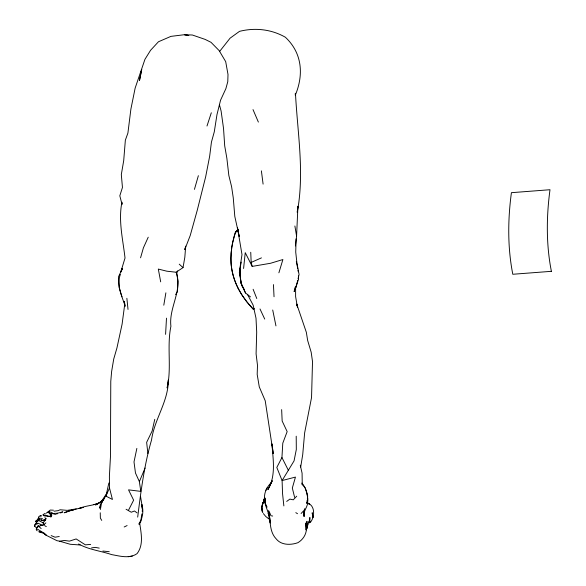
<?xml version="1.0" encoding="UTF-8"?>
<svg xmlns="http://www.w3.org/2000/svg" width="586" height="586" viewBox="0 0 586 586"><rect width="100%" height="100%" fill="white"/><g stroke="black" fill="none" stroke-linecap="round" stroke-linejoin="round"><path stroke-width="0.88" d="M122.042 202.829L122.027 204.375L119.815 195.797L122.452 187.447L121.317 174.577L123.712 160.579L125.353 140.186L127.909 133.059L130.898 109.062L135.154 88.083L144.94 59.34L150.558 50.301L158.44 41.774L170.914 36.376L184.4 34.706L192.384 35.014L205.122 39.394L211.011 42.317L219.113 50.557L225.691 61.633L228.005 74.481L227.778 81.681L225.866 88.684L220.556 100.191L216.988 114.563L214.293 131.784L211.429 142.149L209.656 156.279L205.671 176.76L197.226 210.367L190.216 235.535L184.773 249.592L185.169 247.856M36.339 527.656L34.625 526.184L34.647 524.609L36.845 523.415M309.789 522.199L309.862 517.497L309.32 522.785L309.789 522.199L308.844 521.13L308.06 524.617L306.727 527.268M296.091 238.912L295.732 252.126L296.912 262.946L299.065 274.468L298.062 278.804M264.52 498.137C264.169 492.181 267.194 486.409 271.494 482.432M37.152 530.813L36.339 529.649L36.376 528.645L36.42 529.759L37.218 528.997L44.053 533.15L46.199 535.033L43.738 533.392L38.823 531.714L41.335 532.227M265.495 498.129L265.268 503.257L267.077 507.146M295.425 245.959L296.582 236.107L297.922 206.323M165.589 334.342L166.49 318.147M283.858 505.916L282.547 493.566L282.1 480.564L276.804 467.452L281.939 457.556L282.789 443.17L287.162 431.604L282.159 421.019L281.646 409.621M185.689 246.12L184.824 257.313L183.022 267.626L176.1 272.226L166.864 271.201L158.315 269.069L160.689 281.851M306.661 524.609L306.932 521.284L307.145 527.876L306.39 527.935M243.586 268.491L245.248 252.647L252.178 266.403L270.607 263.26L282.899 259.532L278.885 272.805M297.871 206.272L297.241 212.279C304.676 172.811 297.49 132.89 295.469 93.291M305.797 529.715L305.54 523.108C308.221 530.791 304.727 538.607 297.922 542.687C290.744 545.258 281.134 545.354 276.101 538.79C268.893 531.209 270.922 520.28 268.293 510.985M100.374 509.505L101.957 500.627L107.135 492.767M306.8 503L307.137 500.356M307.357 498.591L307.694 495.939L305.203 487.867L301.922 483.911M121.932 202.185C118.182 220.739 122.95 239.52 125.023 258.016L120.782 272.007L122.269 268.784M141.834 513.966L140.706 521.833L139.014 523.789M142.208 511.344L142.581 508.721L140.523 496.43M137.688 517.101C140.94 491.185 144.215 465.152 151.54 439.983C154.36 419.129 168.468 401.447 168.336 379.962L167.156 387.903C171.845 367.598 166.68 346.648 170.914 326.263C168.621 307.716 182.744 290.729 176.188 272.329M300.691 467.027L302.72 454.604L304.639 432.9L311.547 397.506L312.514 361.547L311.166 352.179L307.665 340.503L306.339 332.299L296.721 304.068L297.102 305.789M163.794 305.196L165.875 292.832M241.198 262.103L239.344 272.593L241.557 285.353L244.501 289.821M136.86 448.4L134.004 461.922L135.476 473.019L139.365 481.597L140.816 491.376L128.532 489.859L133.623 500.18L128.627 509.981M124.173 301.351L124.796 303.819L122.1 324.131L116.936 347.959L113.721 359.05L111.626 371.502L110.776 381.361L110.454 456.765L109.399 476.184L109.487 487.926L112.431 499.455L105.941 496.108L108.864 483.003M177.426 270.937L176.826 273.603L177.939 281.346L177.485 291.616L175.588 294.612M154.77 419.334L152.14 430.974L146.647 442.357L147.884 453.498M296.062 287.484L297.659 280.54M36.339 529.649L36.801 527.686L38.031 526.814M295.19 287.147L294.135 291.594L298.545 279.31L298.472 275.962M38.207 519.159L38.713 517.16M140.567 257.811L143.409 247.834L148.229 237.205M194.435 189.381L198.368 175.683M120.394 274.321C116.372 284.767 121.661 295.791 125.06 305.57M121.163 271.757L122.188 268.329M34.625 526.184L36.72 521.972L38.984 519.672L45.151 520.551L46.016 518.713L44.895 517.665M206.997 126.012L211.312 112.776M253.906 308.639L253.613 309.562L246.691 301.665L241.63 294.509L238.172 288.422M304.764 508.626L304.185 510.238L301.101 513.49M254.024 308.331L253.613 309.555C244.926 300.581 237.704 289.967 233.895 277.998A66.343 65.42 -33.4 0 1 231.052 263.363L231.038 253.24L232.517 242.824L235.499 232.115L238.238 229.712M36.207 522.924L37.013 520.837L36.215 520.507L35.563 521.708L38.691 518.105L42.441 518.427M264.608 497.917L263.729 499.77L263.986 502.803M101.957 502.781L103.48 499.001L105.67 496.371M139.365 481.597L145.086 468.031M105.941 496.108L109.487 487.926M100.638 505.828L99.576 508.135L100.411 504.487L103.48 499.001L101.488 502.165L104.044 499.016M50.836 517.145L51.744 515.182L50.543 515.182L49.759 513.556L48.089 512.318M306.266 529.898L307.218 527.84L306.734 523.093L307.218 527.84M122.254 268.776L118.504 276.804L119.105 287.448L121.969 296.794M309.32 522.785L310.162 521.643L310.653 521.994C315.056 516.449 315.195 504.575 306.749 502.942L309.496 504.107L306.551 502.707M267.37 487.508L265.883 490.328M270.249 484.571L272.3 480.74L267.883 489.684C276.16 475.913 273.017 459.241 271.955 444.056M38.302 520.925L38.984 519.672M296.208 436.204L296.311 449.499L294.062 460.882L282.1 480.564L295.447 477.085L292.326 488.035L294.597 497.28M219.662 51.385L230.071 38.185L239.513 31.351C255.056 27.447 271.369 29.249 285.367 37.233C302.259 53.062 303.856 74.686 295.307 95.196L295.278 93.423M36.764 524.463L37.731 523.056L42.903 525.525M265.319 499.309C262.074 502.766 260.689 507.93 262.762 512.34L261.752 507.688L263.187 502.283L261.752 507.688L262.22 511.739M43.511 514.728L44.353 513.6L45.547 513.841M56.754 514.208L57.516 513.233L62.761 511.834L60.622 513.036M296.706 496.196L293.256 499.836L289.902 499.089L286.686 501.426M46.462 513.16L50.242 510.054L53.458 510.194M104.381 498.334L100.799 501.96L95.577 504.993L102.594 500.678M50.543 515.182L52.264 513.519L57.516 513.233M36.815 527.319L38.273 526.008L41.152 528.543M45.891 522.902L43.869 524.58L40.969 525.51L40.288 525.268L40.5 525.781L38.647 526.375L37.592 526.235L38.595 525.832M238.341 229.683L235.499 232.115A94.573 93.247 -33.3 0 0 233.917 237.162L231.675 247.504L230.855 258.023A68.643 67.683 -33.3 0 0 238.224 288.4M103.114 500.305C96.302 506.033 86.86 504.956 79.139 508.458L83.095 507.447M238.465 229.69L235.499 232.115L237.997 231.221M43.803 520.222L46.016 518.713M78.612 543.976C88.86 549.749 100.631 550.847 111.633 554.605C119.947 556.055 129.528 559.007 137.08 553.616C144.075 544.519 140.918 532.396 139.556 522.009L139.131 524.455C142.332 518.332 144.141 511.329 141.739 504.568L142.508 510.142M124.166 526.975L127.096 525.561M51.744 515.182L49.143 516.434L46.25 515.38L44.192 515.314M252.178 266.403L251.174 262.411L261.444 257.877M71.485 510.23L64.248 512.743L71.485 510.23L83.066 507.395M37.819 519.255L39.269 518.742M38.801 516.456L41.394 515.988M54.029 511.204L58.212 510.633L60.102 509.761L67.295 510.369L76.231 508.882M93.789 504.634L98.726 503.477M47.151 512.428L49.605 511.9L52.242 512.618M59.245 536.498L55.084 537.201L51.143 535.589M44.053 533.15L45.649 535.018L56.93 540.68L59.684 541.208L64.438 540.446L69.397 541.142L76.151 538.944L85.388 544.848L90.669 544.409M71.074 510.384L73.726 509.974M128.239 556.7L132.37 556.063M91.577 547.895L95.159 547.375L99.239 548.115M43.833 520.661L45.151 520.551L44.646 519.54L43.174 520.72M551.331 271.325L512.794 274.27L511.93 269.567A82.04 30.34 85.6 0 1 509.959 255.137C507.835 234.356 508.633 213.355 511.417 192.677L549.998 189.725C547.221 210.403 546.416 231.404 548.54 252.185A82.04 30.34 85.6 0 0 550.51 266.615L551.375 271.318M49.759 513.556L52.264 513.519L55.553 514.457M80.201 544.995L70.195 544.269L59.684 541.208M102.872 551.045L109.223 551.697M51.129 516.662L44.031 515.87L42.793 514.779M186.912 35.035L184.4 34.706L188.853 35.526M270.695 515.68L272.688 516.039M40.009 515.468L41.181 515.702M263.729 499.77L264.704 500.158M48.396 511.453L49.751 512.237M126.078 509.256L131.279 512.23L134.458 510.985L137.065 512.882M44.822 525.752L46.309 526.624M295.798 512.647L297.512 513.71M38.376 520.346L43.1 522.822L44.06 525.049L43.1 522.822L45.576 519.826L42.185 520.602L41.167 519.782M268.871 518.925L265.846 516.552L263.341 513.585M219.501 104.997L221.105 111.032L223.53 128.451L224.709 145.899L226.855 158.198L228.848 175.522L231.602 186.707L233.265 197.885L234.803 216.424L239.213 236.392L237.425 227.478L241.989 254.566L239.828 268.974L240.831 282.599L245.519 293L250.478 296.897M179.243 264.169L183.022 267.626M301.937 483.032C305.951 487.984 307.972 494.291 307.679 500.649C308.558 506.575 302.918 510.648 303.995 516.471L304.039 511.314L304.324 516.046L303.797 513.461M101.744 520.397L100.36 518.075L100.243 512.772M247.446 294.297L253.145 305.167L256.001 318.176L256.697 332.145L256.089 353.856L257.496 365.32L257.181 374.395L259.283 386.899L265.224 400.758L273.244 453.52L272.461 447.499M310.294 521.291L310.653 521.994M281.939 457.556L288.305 470.199M269.179 515.292L268.08 513.102L269.077 515.101L268.871 513.314M260.001 308.969L264.726 319.084M270.703 514.926L268.893 511.036L269.157 514.984M240.267 275.361L240.831 282.599L245.519 293M253.005 109.589L258.375 122.078M253.115 289.257L256.778 298.53M296.318 261.495L297.739 268.483M268.491 511.285L269.033 517.628L270.271 523.005C270.615 514.625 265.026 507.776 264.52 499.616M300.281 465.189L302.083 473.188L302.251 484.93M268.307 511.065L269.633 517.24M272.717 310.016L275.955 325.897M124.1 301.402L125.126 306.493M141.739 504.568L142.01 505.952M297.476 307.511L295.615 296.597L295.608 287.103M294.883 225.984L296.582 236.107M298.003 270.139L298.267 271.794M261.393 170.863L263.099 184.121M272.021 444.063L272.241 445.785M268.615 511.475L269.077 515.101M142.112 506.787L142.515 510.106M126.862 298.289L128.026 309.423M240.831 282.599L239.828 268.974L240.018 271.714M273.45 284.598L274.036 296.758M250.735 252.266L251.174 262.411M141.072 72.554L139.475 80.575L141.724 69.39L141.072 72.554M312.939 517.467L312.213 512.889L312.939 517.467M307.657 498.466L307.276 494.416L307.679 500.649L307.657 498.466"/></g></svg>
